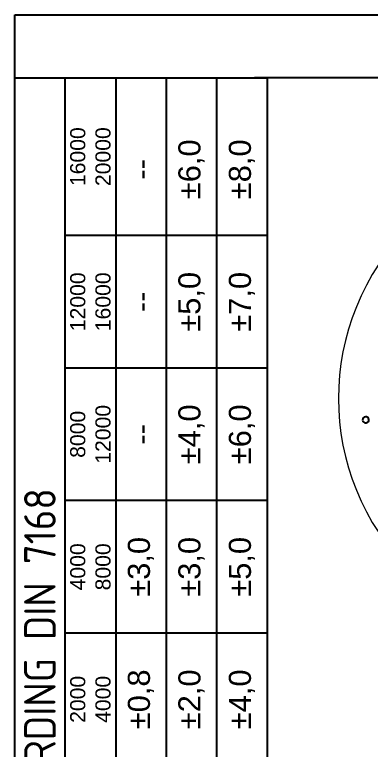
# Model space of a CAD drawing. Header units: millimetres. Extents: x 4980 to 5188, y 1170 to 1461.
# Drawn here: x 4980.2 to 5009.4, y 1400.7 to 1461 of the extents above; entities that cross this region are included whole.
import ezdxf

# ---------------------------------------------------------------- set-up
doc = ezdxf.new("R2010")
doc.units = ezdxf.units.MM
doc.layers.add('Camada 1', color=7, linetype='Continuous')
doc.styles.get("Standard").update_dxf_attribs({"font": 'arial.ttf'})

msp = doc.modelspace()

# ---------------------------------------------------------------- linework, layer by layer
at = {"color": 135, "lineweight": 25}
for p, q in [((4980.238, 1170.156), (4980.238, 1460.987)), ((4980.238, 1460.987), (5188.27, 1460.987)), ((4984.378, 1312.466), (4984.378, 1455.812)), ((4988.518, 1455.812), (4988.518, 1312.466)), ((4992.658, 1455.812), (4992.658, 1312.466)), ((4996.798, 1312.466), (4996.798, 1455.812)), ((5000.938, 1442.875), (4984.378, 1442.875)), ((5000.938, 1432.007), (4984.378, 1432.007)), ((5000.938, 1421.14), (4984.378, 1421.14)), ((5000.938, 1410.272), (4984.378, 1410.272))]:
    msp.add_line(p, q, dxfattribs=at)
for p, q in [((5183.095, 1455.812), (4999.903, 1455.812)), ((5000.938, 1455.812), (5000.938, 1175.331))]:
    msp.add_line(p, q)
msp.add_lwpolyline([(5000.938, 1455.812), (5000.938, 1312.466), (4980.238, 1312.466), (4980.238, 1455.812)], close=True, dxfattribs=at)
at = {"layer": 'Camada 1', "lineweight": 20}
msp.add_open_spline([(5012.64, 1443.657), (5020.45, 1451.467), (5033.113, 1451.467), (5040.924, 1443.657), (5040.924, 1443.657), (5048.734, 1435.846), (5048.734, 1423.183), (5040.924, 1415.372), (5040.924, 1415.372), (5033.113, 1407.562), (5020.45, 1407.562), (5012.64, 1415.372), (5012.64, 1415.372), (5004.829, 1423.183), (5004.829, 1435.846), (5012.64, 1443.657)], degree=3, knots=[0, 0, 0, 0, 0.2, 0.2, 0.2, 0.2, 0.4, 0.4, 0.4, 0.4, 0.6, 0.6, 0.6, 0.6, 1, 1, 1, 1], dxfattribs=at)
at = {"layer": 'Camada 1'}
msp.add_open_spline([(5008.761, 1427.734), (5008.754, 1427.804), (5008.773, 1427.867), (5008.818, 1427.922), (5008.818, 1427.922), (5008.863, 1427.977), (5008.92, 1428.008), (5008.989, 1428.015), (5008.989, 1428.015), (5009.06, 1428.022), (5009.123, 1428.003), (5009.178, 1427.959), (5009.178, 1427.959), (5009.233, 1427.913), (5009.264, 1427.856), (5009.271, 1427.785), (5009.271, 1427.785), (5009.278, 1427.716), (5009.259, 1427.654), (5009.215, 1427.598), (5009.215, 1427.598), (5009.169, 1427.544), (5009.111, 1427.513), (5009.041, 1427.505), (5009.041, 1427.505), (5008.97, 1427.498), (5008.907, 1427.517), (5008.854, 1427.561), (5008.854, 1427.561), (5008.799, 1427.605), (5008.769, 1427.663), (5008.761, 1427.734)], degree=3, knots=[0, 0, 0, 0, 0.111111, 0.111111, 0.111111, 0.111111, 0.222222, 0.222222, 0.222222, 0.222222, 0.333333, 0.333333, 0.333333, 0.333333, 0.444444, 0.444444, 0.444444, 0.444444, 0.555556, 0.555556, 0.555556, 0.555556, 0.666667, 0.666667, 0.666667, 0.666667, 0.777778, 0.777778, 0.777778, 0.777778, 1, 1, 1, 1], dxfattribs=at)

# ---------------------------------------------------------------- texts
at = {"color": 135, "lineweight": 25, "attachment_point": 5, "rotation": 90}
for s, insert, char_height, width in [('16000\\P20000', (4986.448, 1449.343), 1.242, 12.93732), ('±6,0', (4994.728, 1448.308), 1.8112, 10.86735), ('±8,0', (4998.868, 1448.308), 1.8112, 10.86735), ('--', (4990.588, 1448.308), 1.8112, 10.86735), ('12000\\P16000', (4986.448, 1437.441), 1.242, 10.86735), ('±5,0', (4994.728, 1437.441), 1.8112, 10.86735), ('±7,0', (4998.868, 1437.441), 1.8112, 10.86735), ('--', (4990.588, 1437.441), 1.8112, 10.86735), ('8000\\P12000', (4986.448, 1426.574), 1.242, 10.86735), ('±4,0', (4994.728, 1426.574), 1.8112, 10.86735), ('±6,0', (4998.868, 1426.574), 1.8112, 10.86735), ('--', (4990.588, 1426.574), 1.8112, 10.86735), ('{\\Fisocp.shx|c0;CLEARANCE NOT INDICATED  - ACCORDING DIN 7168}', (4982.308, 1384.139), 2.58746, 143.34551), ('4000\\P8000', (4986.448, 1415.706), 1.242, 10.86735), ('±3,0', (4990.588, 1415.706), 1.8112, 10.86735), ('±3,0', (4994.728, 1415.706), 1.8112, 10.86735), ('±5,0', (4998.868, 1415.706), 1.8112, 10.86735), ('±0,8', (4990.588, 1404.839), 1.8112, 10.86735), ('±2,0', (4994.728, 1404.839), 1.8112, 10.86735), ('±4,0', (4998.868, 1404.839), 1.8112, 10.86735), ('2000\\P4000', (4986.448, 1404.839), 1.242, 10.86735)]:
    msp.add_mtext(s, dxfattribs=dict(at, insert=insert, char_height=char_height, width=width))

doc.saveas('drawing.dxf')
